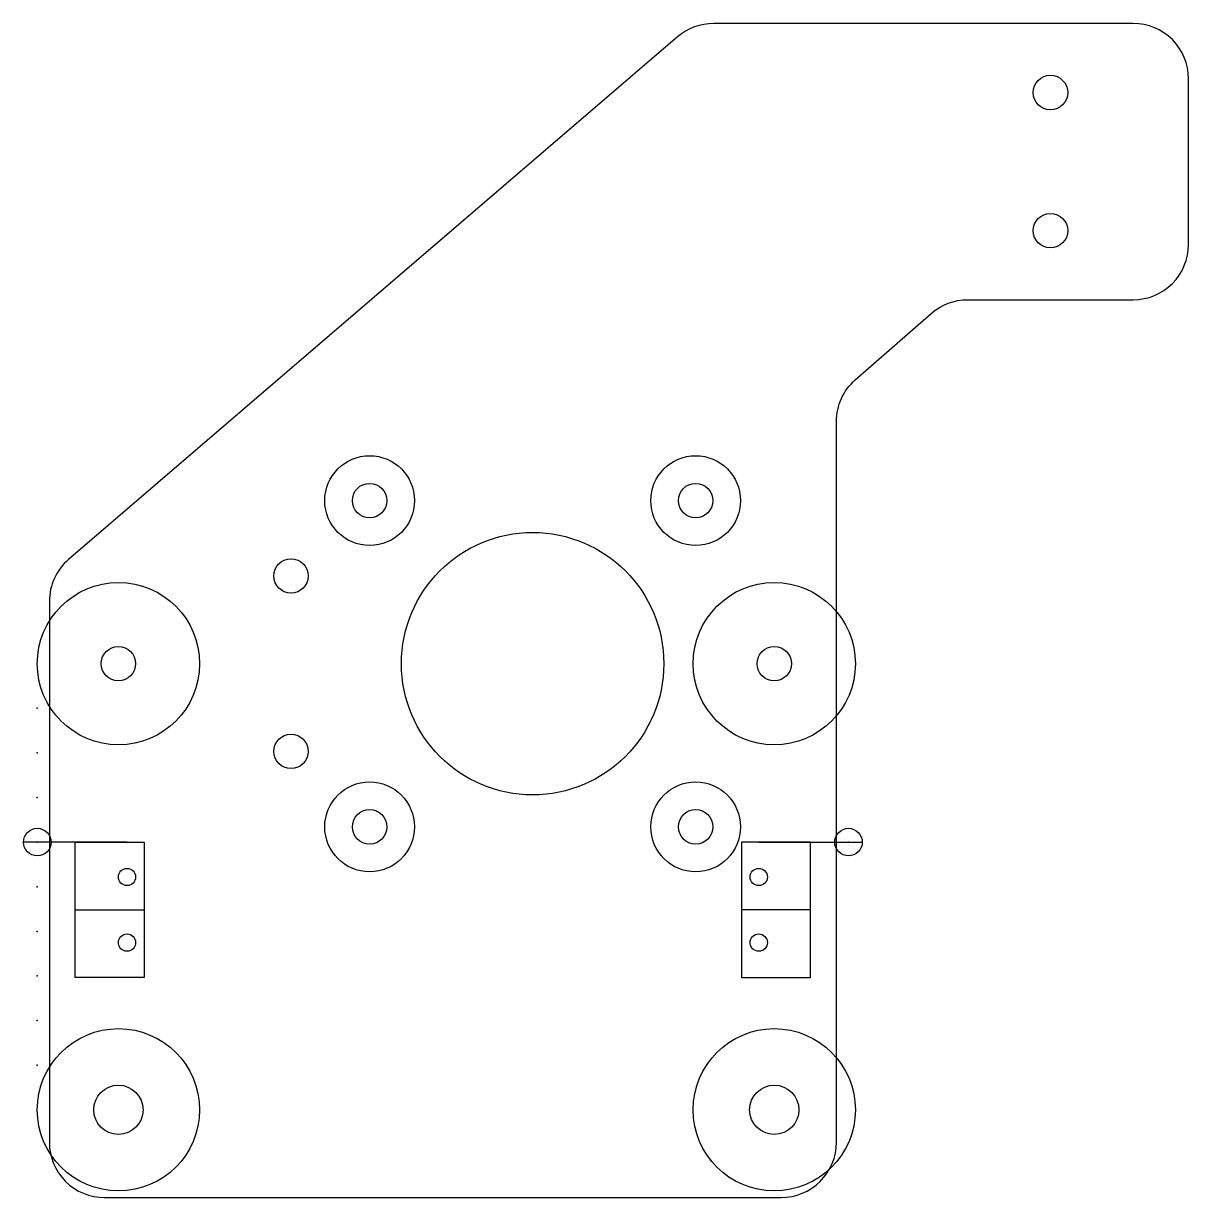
# Model space of a CAD drawing. Extents: x -4 to 165, y 0 to 170.
import ezdxf

# ---------------------------------------------------------------- set-up
doc = ezdxf.new("R2010")
doc.units = 0
doc.header["$MEASUREMENT"] = 0
doc.layers.get('0').update_dxf_attribs({"linetype": 'CONTINUOUS'})
doc.layers.add('AUX', color=2, linetype='CONTINUOUS')
doc.layers.add('Countersink', color=3, linetype='CONTINUOUS')

msp = doc.modelspace()

# ---------------------------------------------------------------- linework, layer by layer
msp.add_lwpolyline([(91, 168.07), (2.79, 92.39, 0.218944), (0, 86.32), (0, 8, 0.414214), (8, 0), (106, 0, 0.414214), (114, 8), (114, 112.37, -0.216272), (116.73, 118.39), (127.74, 128.02, -0.181667), (133.01, 130), (157, 130, 0.414214), (165, 138), (165, 162, 0.414214), (157, 170), (96.21, 170, 0.179151)], format="xyb", close=True)
for points in [[(13.75, 31.86), (3.75, 31.86), (3.75, 51.46), (13.75, 51.46)], [(100.25, 31.86), (110.25, 31.86), (110.25, 51.46), (100.25, 51.46)]]:
    msp.add_lwpolyline(points, close=True)
for centre, radius in [((145, 160), 2.5), ((145, 140), 2.5), ((46.39, 100.91), 2.5), ((93.61, 100.91), 2.5), ((70, 77.3), 19), ((35, 90), 2.5), ((10, 77.3), 2.5), ((105, 77.3), 2.5), ((35, 64.6), 2.5), ((46.39, 53.67), 2.5), ((93.61, 53.67), 2.5), ((11.25, 46.41), 1.25), ((102.75, 46.41), 1.25), ((11.25, 36.91), 1.25), ((102.75, 36.91), 1.25), ((10, 12.7), 3.57), ((105, 12.7), 3.57)]:
    msp.add_circle(centre, radius)
at = {"layer": 'AUX'}
for p, q in [((11.25, 51.46), (-3.75, 51.46)), ((102.75, 51.46), (117.75, 51.46)), ((3.75, 41.66), (13.75, 41.66)), ((110.25, 41.66), (100.25, 41.66))]:
    msp.add_line(p, q, dxfattribs=at)
for centre, radius in [((10, 77.3), 11.75), ((105, 77.3), 11.75), ((-1.75, 51.46), 2), ((115.75, 51.46), 2), ((10, 12.7), 11.75), ((105, 12.7), 11.75)]:
    msp.add_circle(centre, radius, dxfattribs=at)
for p in [(-1.75, 70.84), (-1.75, 64.38), (-1.75, 57.92), (-1.75, 51.46), (115.75, 51.46), (-1.75, 45), (-1.75, 38.54), (-1.75, 32.08), (-1.75, 25.62), (-1.75, 19.16)]:
    msp.add_point(p, dxfattribs=at)
at = {"layer": 'Countersink'}
for centre in [(46.39, 100.91), (93.61, 100.91), (46.39, 53.67), (93.61, 53.67)]:
    msp.add_circle(centre, 6.5, dxfattribs=at)

doc.saveas('drawing.dxf')
